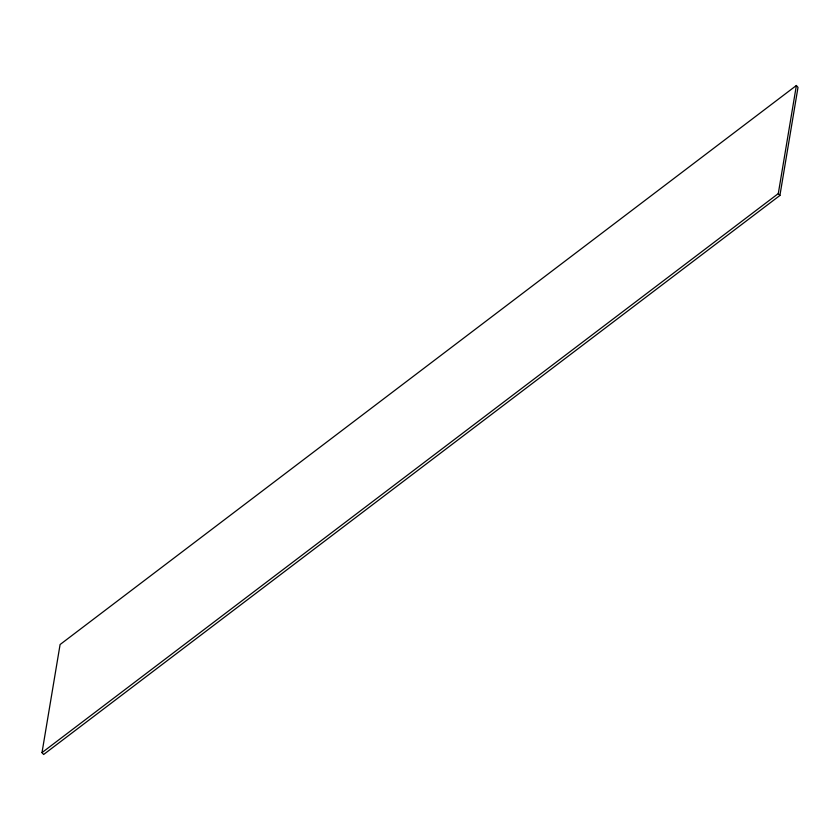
<?xml version="1.0" encoding="UTF-8"?>
<svg xmlns="http://www.w3.org/2000/svg" width="840" height="840" viewBox="0 0 840 840"><rect width="100%" height="100%" fill="white"/><g stroke="black" fill="none" stroke-linecap="round" stroke-linejoin="round"><path stroke-width="1.26" d="M42 752.619L60.091 644.532L796.373 85.502L798 87.381L779.909 195.468L43.627 754.499L42 752.619L778.292 193.589L796.373 85.502M778.292 193.589L779.909 195.468"/></g></svg>
